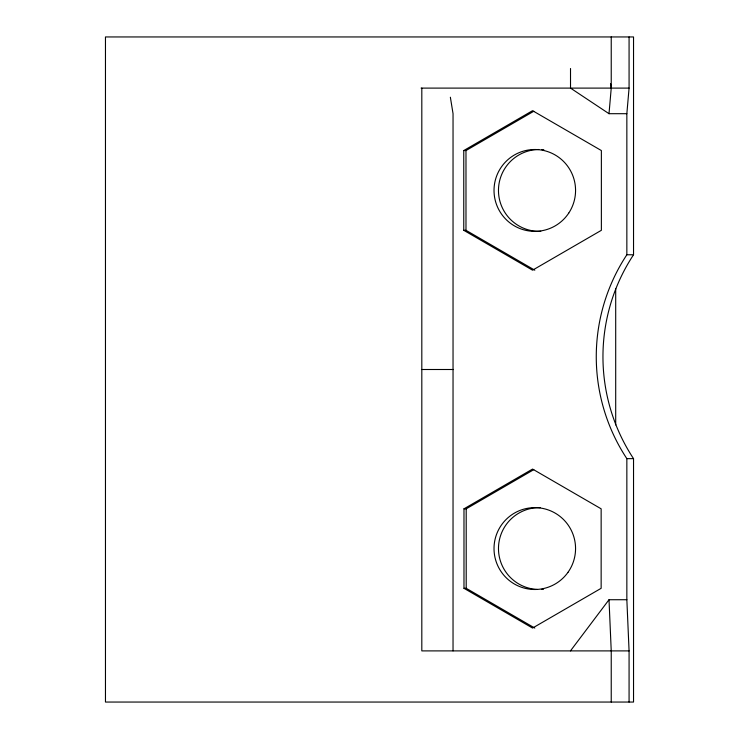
<?xml version="1.0" encoding="UTF-8"?>
<svg xmlns="http://www.w3.org/2000/svg" width="739" height="739" viewBox="0 0 739 739"><rect width="100%" height="100%" fill="white"/><g stroke="black" fill="none" stroke-linecap="round" stroke-linejoin="round"><path stroke-width="1.11" d="M453.035 650.883L453.044 113.695L450.365 97.225M633.535 254.779L633.535 36.95L105.465 36.95L105.465 702.05L633.535 702.05L633.535 458.651A184.593 183.891 -90 0 1 633.535 254.779L626.848 254.77L626.848 113.695L629.074 88.107L629.074 36.95M626.848 113.695L609.01 113.695L611.236 88.107L611.236 36.95M570.462 650.883L609.01 599.726L626.848 599.726L629.074 650.893L629.074 702.05M463.759 150.553L532.56 110.684L601.37 150.553L601.37 230.309L532.56 270.188L463.759 230.309L463.759 150.553L465.986 150.553L533.798 111.256M463.981 508.82L532.56 469.071L601.149 508.82L601.149 588.309L532.56 628.058L463.981 588.309L463.981 508.82L466.207 508.82L533.798 469.644M421.073 88.107L629.074 88.107M463.759 230.309L465.986 230.309L534.796 270.188M421.766 369.5L453.497 369.5M463.981 588.309L466.207 588.309L534.796 628.058M629.074 650.893L421.812 650.893L421.812 88.107M626.848 254.77A184.593 183.891 -90 0 0 626.848 458.642L633.535 458.651M609.01 113.695L570.517 88.107L570.517 68.505M610.525 83.719L611.236 88.107M609.01 599.726L611.236 650.893L611.236 702.05M626.848 458.642L626.848 599.726M615.698 288.672L615.698 424.925M466.207 508.82L466.207 588.309M465.986 150.553L465.986 230.309M543.461 589.279A40.931 40.774 -90 0 1 541.419 589.436M537.318 589.445A40.931 40.774 -90 0 1 498.502 547.146A40.931 40.774 -90 0 1 540.154 507.647M541.807 149.583A40.931 40.774 -90 0 1 543.849 149.768M540.782 231.335A40.931 40.774 -90 0 1 498.483 191.466A40.931 40.774 -90 0 1 538.731 149.509M567.949 572.383A40.931 40.774 -90 0 0 538.759 507.832A40.931 40.774 -90 0 0 497.661 565.483A40.931 40.774 -90 0 0 567.949 572.383M568.753 213.081A40.931 40.774 -90 0 0 537.345 149.583A40.931 40.774 -90 0 0 498.271 208.629A40.931 40.774 -90 0 0 568.753 213.081"/></g></svg>
